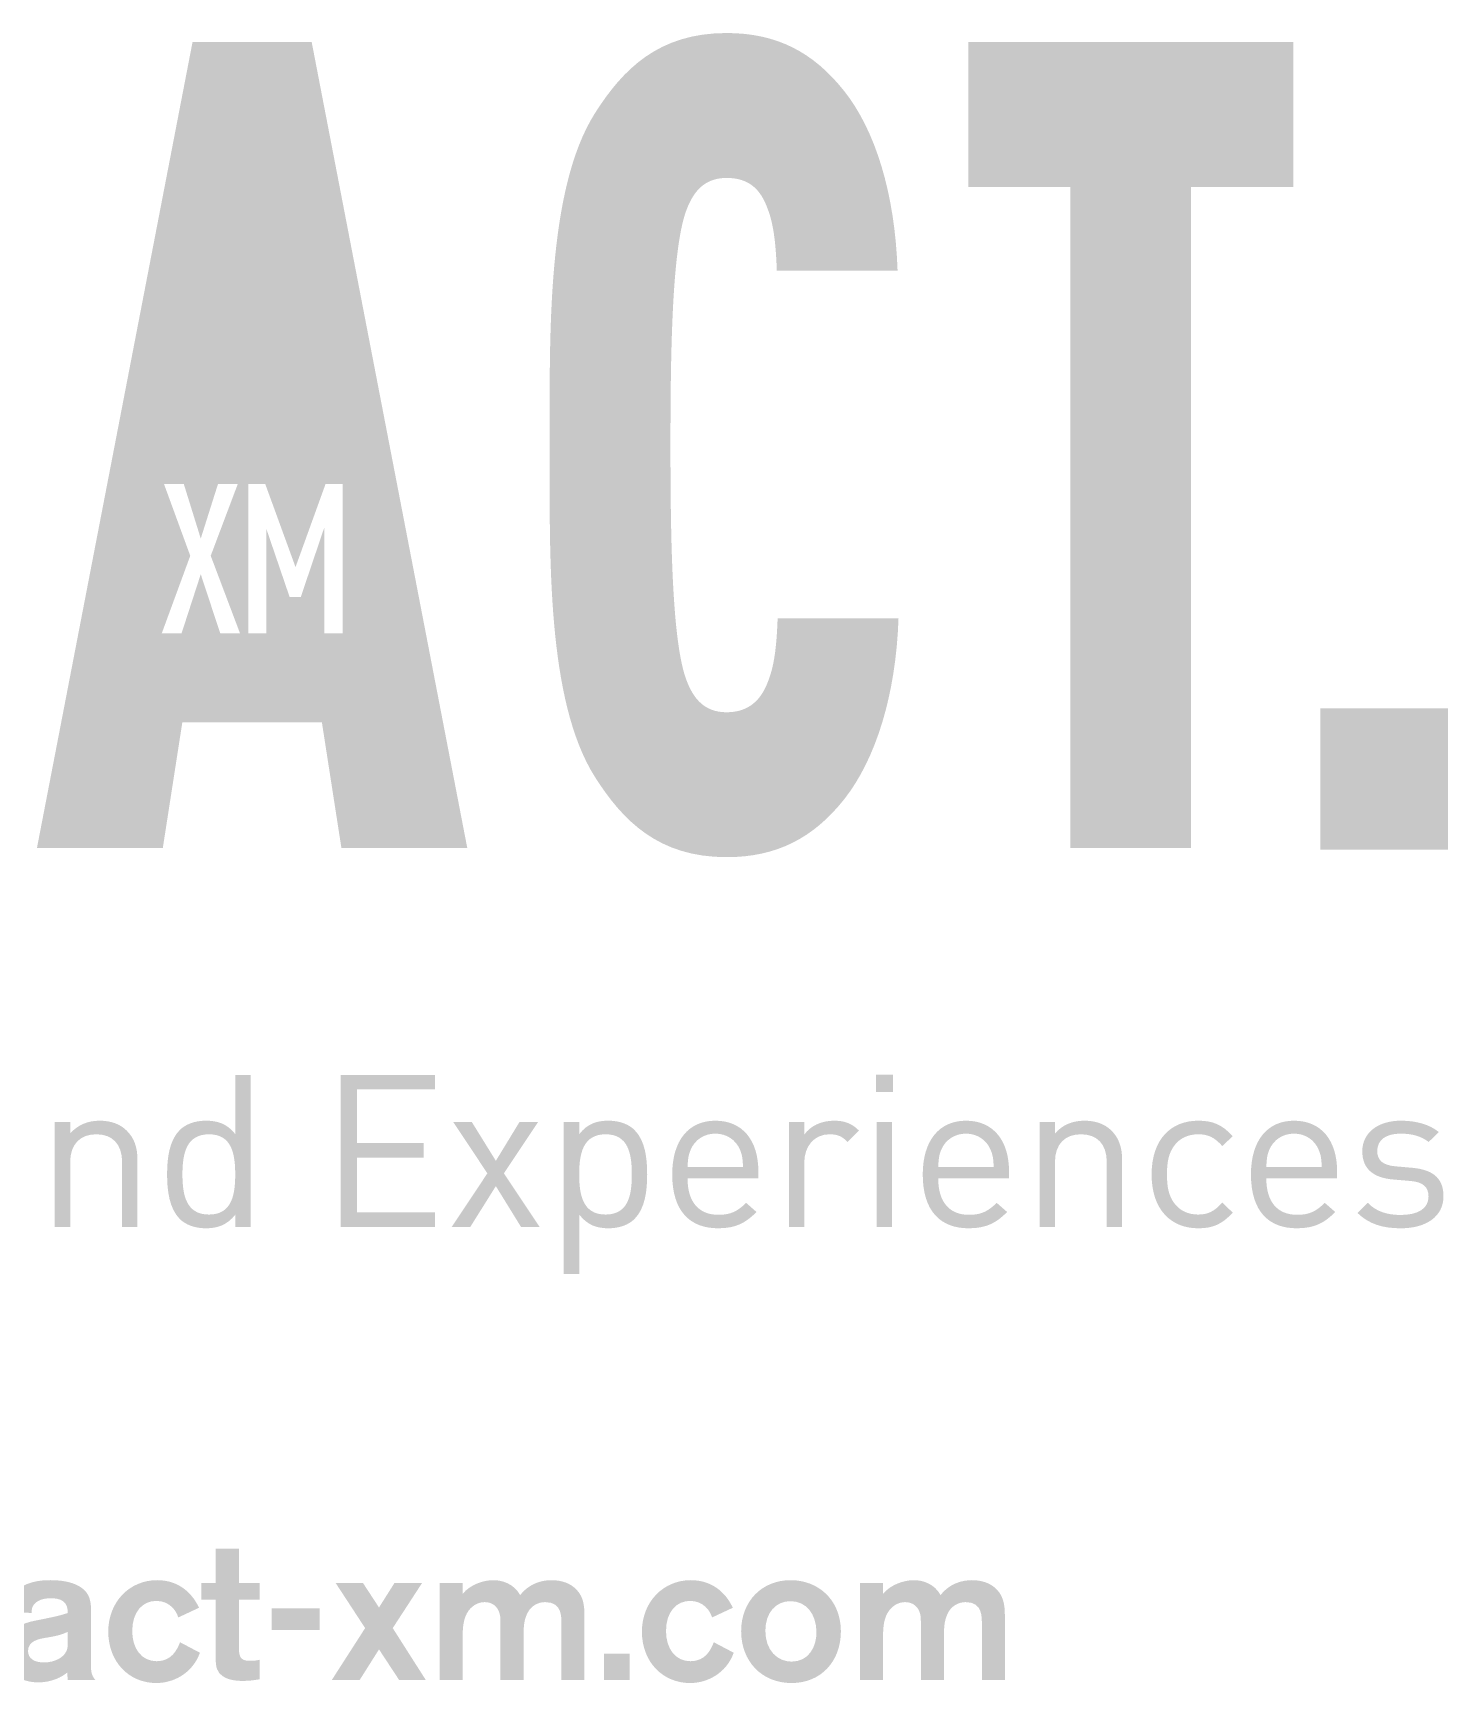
# Model space of a CAD drawing. Header units: inches. Extents: x -2.18 to -0.21, y 0.12 to 1.37.
# Drawn here: x -1.26 to -0.209, y 0.141 to 1.366 of the extents above; entities that cross this region are included whole.
import ezdxf

# ---------------------------------------------------------------- set-up
doc = ezdxf.new("R2010")
doc.units = ezdxf.units.IN
doc.header["$MEASUREMENT"] = 0

msp = doc.modelspace()

# ---------------------------------------------------------------- hatches: boundary and pattern name
at = {"true_color": 0x323232}
h = msp.add_hatch(color=250, dxfattribs=at)
h.dxf.hatch_style = 2
edge = h.paths.add_edge_path()
edge.add_spline(control_points=[(-0.6572, 0.797), (-0.6799, 0.7685), (-0.7071, 0.7542), (-0.7444, 0.7542), (-0.7949, 0.7542), (-0.8215, 0.7811), (-0.8423, 0.8139), (-0.8783, 0.871), (-0.8758, 0.9786), (-0.8758, 1.0594), (-0.8758, 1.1401), (-0.8783, 1.2494), (-0.8423, 1.3065), (-0.8215, 1.3393), (-0.7949, 1.3662), (-0.7444, 1.3662), (-0.7071, 1.3662), (-0.6799, 1.3519), (-0.6572, 1.3233), (-0.6338, 1.2939), (-0.6193, 1.2468), (-0.6174, 1.1897), (-0.6174, 1.1897), (-0.7071, 1.1897), (-0.7071, 1.1897), (-0.7077, 1.2065), (-0.709, 1.2233), (-0.714, 1.2359), (-0.7191, 1.2502), (-0.7279, 1.2586), (-0.7444, 1.2586), (-0.7608, 1.2586), (-0.769, 1.2485), (-0.7741, 1.2351), (-0.7848, 1.2073), (-0.7861, 1.1325), (-0.7861, 1.0602), (-0.7861, 0.9879), (-0.7848, 0.9131), (-0.7741, 0.8853), (-0.769, 0.8719), (-0.7608, 0.8618), (-0.7444, 0.8618), (-0.7279, 0.8618), (-0.7185, 0.871), (-0.7134, 0.8853), (-0.7084, 0.8979), (-0.7071, 0.9147), (-0.7065, 0.9316), (-0.7065, 0.9316), (-0.6167, 0.9316), (-0.6167, 0.9316), (-0.6186, 0.8744), (-0.6338, 0.8265), (-0.6572, 0.797)], knot_values=[0, 0, 0, 0, 1, 1, 1, 2, 2, 2, 3, 3, 3, 4, 4, 4, 5, 5, 5, 6, 6, 6, 7, 7, 7, 8, 8, 8, 9, 9, 9, 10, 10, 10, 11, 11, 11, 12, 12, 12, 13, 13, 13, 14, 14, 14, 15, 15, 15, 16, 16, 16, 17, 17, 17, 18, 18, 18, 18], degree=3, periodic=0)
h = msp.add_hatch(color=30)
h.dxf.hatch_style = 1
h.paths.add_polyline_path([(-1.0997, 1.0313), (-1.0871, 1.0313), (-1.0646, 0.9696), (-1.0423, 1.0313), (-1.0297, 1.0313), (-1.0297, 0.9203), (-1.0431, 0.9203), (-1.0431, 0.9994), (-1.0607, 0.9474), (-1.069, 0.9474), (-1.0863, 0.9981), (-1.0863, 0.9203), (-1.0997, 0.9203)], flags=16)
h.paths.add_polyline_path([(-1.1623, 1.0313), (-1.1476, 1.0313), (-1.135, 0.9908), (-1.1222, 1.0313), (-1.1075, 1.0313), (-1.1276, 0.978), (-1.1058, 0.9203), (-1.1205, 0.9203), (-1.135, 0.9643), (-1.1493, 0.9203), (-1.164, 0.9203), (-1.1428, 0.978)], flags=16)
h.paths.add_polyline_path([(-1.1411, 1.3595), (-1.0526, 1.3595), (-0.937, 0.7609), (-1.0305, 0.7609), (-1.045, 0.8542), (-1.1487, 0.8542), (-1.1632, 0.7609), (-1.2567, 0.7609)])
h = msp.add_hatch(color=250, dxfattribs=at)
h.dxf.hatch_style = 2
h.paths.add_polyline_path([(-0.3994, 1.2519), (-0.3994, 0.7609), (-0.4891, 0.7609), (-0.4891, 1.2519), (-0.5649, 1.2519), (-0.5649, 1.3595), (-0.3235, 1.3595), (-0.3235, 1.2519)])
h = msp.add_hatch(color=30)
h.dxf.hatch_style = 2
h.paths.add_polyline_path([(-0.3033, 0.7598), (-0.3033, 0.8648), (-0.2085, 0.8648), (-0.2085, 0.7598)])
h = msp.add_hatch(color=250, dxfattribs=at)
h.dxf.hatch_style = 2
edge = h.paths.add_edge_path()
edge.add_spline(control_points=[(-1.1092, 0.4796), (-1.1092, 0.4796), (-1.1092, 0.4889), (-1.1092, 0.4889), (-1.1156, 0.4807), (-1.1229, 0.4786), (-1.1314, 0.4786), (-1.1394, 0.4786), (-1.1463, 0.4813), (-1.1505, 0.4854), (-1.1584, 0.4934), (-1.16, 0.5064), (-1.16, 0.5186), (-1.16, 0.5308), (-1.1584, 0.5438), (-1.1505, 0.5517), (-1.1463, 0.5558), (-1.1394, 0.5585), (-1.1314, 0.5585), (-1.1229, 0.5585), (-1.1157, 0.5566), (-1.1094, 0.5486), (-1.1094, 0.5486), (-1.1094, 0.5925), (-1.1094, 0.5925), (-1.1094, 0.5925), (-1.098, 0.5925), (-1.098, 0.5925), (-1.098, 0.5925), (-1.098, 0.4796), (-1.098, 0.4796), (-1.098, 0.4796), (-1.1092, 0.4796), (-1.1092, 0.4796)], knot_values=[0, 0, 0, 0, 1, 1, 1, 2, 2, 2, 3, 3, 3, 4, 4, 4, 5, 5, 5, 6, 6, 6, 7, 7, 7, 8, 8, 8, 9, 9, 9, 10, 10, 10, 11, 11, 11, 11], degree=3, periodic=0)
edge = h.paths.add_edge_path()
edge.add_spline(control_points=[(-1.1289, 0.5484), (-1.1459, 0.5484), (-1.1486, 0.5338), (-1.1486, 0.5186), (-1.1486, 0.5034), (-1.1459, 0.4888), (-1.1289, 0.4888), (-1.1119, 0.4888), (-1.1094, 0.5034), (-1.1094, 0.5186), (-1.1094, 0.5338), (-1.1119, 0.5484), (-1.1289, 0.5484)], knot_values=[0, 0, 0, 0, 1, 1, 1, 2, 2, 2, 3, 3, 3, 4, 4, 4, 4], degree=3, periodic=0)
h = msp.add_hatch(color=250, dxfattribs=at)
h.dxf.hatch_style = 2
h.paths.add_polyline_path([(-1.0311, 0.4796), (-1.0311, 0.5925), (-0.961, 0.5925), (-0.961, 0.5817), (-1.019, 0.5817), (-1.019, 0.5419), (-0.9695, 0.5419), (-0.9695, 0.5311), (-1.019, 0.5311), (-1.019, 0.4904), (-0.961, 0.4904), (-0.961, 0.4796)])
h = msp.add_hatch(color=250, dxfattribs=at)
h.dxf.hatch_style = 2
h.paths.add_polyline_path([(-0.6335, 0.5798), (-0.6335, 0.5926), (-0.6207, 0.5926), (-0.6207, 0.5798)])
h.paths.add_polyline_path([(-0.6329, 0.4796), (-0.6329, 0.5576), (-0.6215, 0.5576), (-0.6215, 0.4796)])
h = msp.add_hatch(color=250, dxfattribs=at)
h.dxf.hatch_style = 2
edge = h.paths.add_edge_path()
edge.add_spline(control_points=[(-1.1934, 0.4796), (-1.1934, 0.4796), (-1.1934, 0.5276), (-1.1934, 0.5276), (-1.1934, 0.5414), (-1.2009, 0.5484), (-1.2126, 0.5484), (-1.2243, 0.5484), (-1.232, 0.5413), (-1.232, 0.5276), (-1.232, 0.5276), (-1.232, 0.4796), (-1.232, 0.4796), (-1.232, 0.4796), (-1.2434, 0.4796), (-1.2434, 0.4796), (-1.2434, 0.4796), (-1.2434, 0.5576), (-1.2434, 0.5576), (-1.2434, 0.5576), (-1.232, 0.5576), (-1.232, 0.5576), (-1.232, 0.5576), (-1.232, 0.549), (-1.232, 0.549), (-1.2264, 0.5554), (-1.2188, 0.5585), (-1.2101, 0.5585), (-1.2017, 0.5585), (-1.1949, 0.556), (-1.1901, 0.5512), (-1.1845, 0.5459), (-1.182, 0.5386), (-1.182, 0.5295), (-1.182, 0.5295), (-1.182, 0.4796), (-1.182, 0.4796), (-1.182, 0.4796), (-1.1934, 0.4796), (-1.1934, 0.4796)], knot_values=[0, 0, 0, 0, 1, 1, 1, 2, 2, 2, 3, 3, 3, 4, 4, 4, 5, 5, 5, 6, 6, 6, 7, 7, 7, 8, 8, 8, 9, 9, 9, 10, 10, 10, 11, 11, 11, 12, 12, 12, 13, 13, 13, 13], degree=3, periodic=0)
h = msp.add_hatch(color=250, dxfattribs=at)
h.dxf.hatch_style = 2
h.paths.add_polyline_path([(-0.8971, 0.4796), (-0.9158, 0.5099), (-0.9348, 0.4796), (-0.9486, 0.4796), (-0.9221, 0.5194), (-0.9475, 0.5576), (-0.9337, 0.5576), (-0.9158, 0.5287), (-0.8982, 0.5576), (-0.8844, 0.5576), (-0.9098, 0.5194), (-0.8833, 0.4796)])
h = msp.add_hatch(color=250, dxfattribs=at)
h.dxf.hatch_style = 2
edge = h.paths.add_edge_path()
edge.add_spline(control_points=[(-0.8129, 0.4854), (-0.817, 0.4813), (-0.824, 0.4786), (-0.8319, 0.4786), (-0.8405, 0.4786), (-0.8476, 0.4807), (-0.8539, 0.4888), (-0.8539, 0.4888), (-0.8539, 0.4447), (-0.8539, 0.4447), (-0.8539, 0.4447), (-0.8654, 0.4447), (-0.8654, 0.4447), (-0.8654, 0.4447), (-0.8654, 0.5576), (-0.8654, 0.5576), (-0.8654, 0.5576), (-0.8539, 0.5576), (-0.8539, 0.5576), (-0.8539, 0.5576), (-0.8539, 0.5484), (-0.8539, 0.5484), (-0.8476, 0.5566), (-0.8405, 0.5585), (-0.8319, 0.5585), (-0.824, 0.5585), (-0.817, 0.5558), (-0.8129, 0.5517), (-0.8049, 0.5438), (-0.8034, 0.5308), (-0.8034, 0.5186), (-0.8034, 0.5064), (-0.8049, 0.4934), (-0.8129, 0.4854)], knot_values=[0, 0, 0, 0, 1, 1, 1, 2, 2, 2, 3, 3, 3, 4, 4, 4, 5, 5, 5, 6, 6, 6, 7, 7, 7, 8, 8, 8, 9, 9, 9, 10, 10, 10, 11, 11, 11, 11], degree=3, periodic=0)
edge = h.paths.add_edge_path()
edge.add_spline(control_points=[(-0.8343, 0.5484), (-0.8512, 0.5484), (-0.8539, 0.5338), (-0.8539, 0.5186), (-0.8539, 0.5034), (-0.8512, 0.4888), (-0.8343, 0.4888), (-0.8173, 0.4888), (-0.8148, 0.5034), (-0.8148, 0.5186), (-0.8148, 0.5338), (-0.8173, 0.5484), (-0.8343, 0.5484)], knot_values=[0, 0, 0, 0, 1, 1, 1, 2, 2, 2, 3, 3, 3, 4, 4, 4, 4], degree=3, periodic=0)
h = msp.add_hatch(color=250, dxfattribs=at)
h.dxf.hatch_style = 2
edge = h.paths.add_edge_path()
edge.add_spline(control_points=[(-0.7734, 0.5156), (-0.7734, 0.4984), (-0.7653, 0.4886), (-0.7504, 0.4886), (-0.7414, 0.4886), (-0.7361, 0.4913), (-0.7299, 0.4975), (-0.7299, 0.4975), (-0.7222, 0.4907), (-0.7222, 0.4907), (-0.7301, 0.4827), (-0.7374, 0.4786), (-0.7507, 0.4786), (-0.7713, 0.4786), (-0.7848, 0.491), (-0.7848, 0.5186), (-0.7848, 0.5438), (-0.7726, 0.5585), (-0.7528, 0.5585), (-0.7326, 0.5585), (-0.7208, 0.544), (-0.7208, 0.5208), (-0.7208, 0.5208), (-0.7208, 0.5156), (-0.7208, 0.5156), (-0.7208, 0.5156), (-0.7734, 0.5156), (-0.7734, 0.5156)], knot_values=[0, 0, 0, 0, 1, 1, 1, 2, 2, 2, 3, 3, 3, 4, 4, 4, 5, 5, 5, 6, 6, 6, 7, 7, 7, 8, 8, 8, 9, 9, 9, 9], degree=3, periodic=0)
edge = h.paths.add_edge_path()
edge.add_spline(control_points=[(-0.7345, 0.5371), (-0.7376, 0.5443), (-0.7445, 0.5489), (-0.7528, 0.5489), (-0.761, 0.5489), (-0.768, 0.5443), (-0.771, 0.5371), (-0.7728, 0.5329), (-0.7731, 0.5305), (-0.7734, 0.5241), (-0.7734, 0.5241), (-0.7322, 0.5241), (-0.7322, 0.5241), (-0.7325, 0.5305), (-0.7328, 0.5329), (-0.7345, 0.5371)], knot_values=[0, 0, 0, 0, 1, 1, 1, 2, 2, 2, 3, 3, 3, 4, 4, 4, 5, 5, 5, 5], degree=3, periodic=0)
h = msp.add_hatch(color=250, dxfattribs=at)
h.dxf.hatch_style = 2
edge = h.paths.add_edge_path()
edge.add_spline(control_points=[(-0.6545, 0.5427), (-0.6588, 0.547), (-0.6619, 0.5484), (-0.668, 0.5484), (-0.6794, 0.5484), (-0.6867, 0.5394), (-0.6867, 0.5275), (-0.6867, 0.5275), (-0.6867, 0.4796), (-0.6867, 0.4796), (-0.6867, 0.4796), (-0.6981, 0.4796), (-0.6981, 0.4796), (-0.6981, 0.4796), (-0.6981, 0.5576), (-0.6981, 0.5576), (-0.6981, 0.5576), (-0.6867, 0.5576), (-0.6867, 0.5576), (-0.6867, 0.5576), (-0.6867, 0.5481), (-0.6867, 0.5481), (-0.6824, 0.5546), (-0.6738, 0.5585), (-0.6648, 0.5585), (-0.6573, 0.5585), (-0.6516, 0.5568), (-0.6461, 0.5512), (-0.6461, 0.5512), (-0.6545, 0.5427), (-0.6545, 0.5427)], knot_values=[0, 0, 0, 0, 1, 1, 1, 2, 2, 2, 3, 3, 3, 4, 4, 4, 5, 5, 5, 6, 6, 6, 7, 7, 7, 8, 8, 8, 9, 9, 9, 10, 10, 10, 10], degree=3, periodic=0)
h = msp.add_hatch(color=250, dxfattribs=at)
h.dxf.hatch_style = 2
edge = h.paths.add_edge_path()
edge.add_spline(control_points=[(-0.5872, 0.5156), (-0.5872, 0.4984), (-0.5792, 0.4886), (-0.5643, 0.4886), (-0.5552, 0.4886), (-0.55, 0.4913), (-0.5438, 0.4975), (-0.5438, 0.4975), (-0.536, 0.4907), (-0.536, 0.4907), (-0.544, 0.4827), (-0.5512, 0.4786), (-0.5646, 0.4786), (-0.5852, 0.4786), (-0.5987, 0.491), (-0.5987, 0.5186), (-0.5987, 0.5438), (-0.5864, 0.5585), (-0.5666, 0.5585), (-0.5465, 0.5585), (-0.5346, 0.544), (-0.5346, 0.5208), (-0.5346, 0.5208), (-0.5346, 0.5156), (-0.5346, 0.5156), (-0.5346, 0.5156), (-0.5872, 0.5156), (-0.5872, 0.5156)], knot_values=[0, 0, 0, 0, 1, 1, 1, 2, 2, 2, 3, 3, 3, 4, 4, 4, 5, 5, 5, 6, 6, 6, 7, 7, 7, 8, 8, 8, 9, 9, 9, 9], degree=3, periodic=0)
edge = h.paths.add_edge_path()
edge.add_spline(control_points=[(-0.5484, 0.5371), (-0.5514, 0.5443), (-0.5584, 0.5489), (-0.5666, 0.5489), (-0.5749, 0.5489), (-0.5818, 0.5443), (-0.5849, 0.5371), (-0.5866, 0.5329), (-0.5869, 0.5305), (-0.5872, 0.5241), (-0.5872, 0.5241), (-0.546, 0.5241), (-0.546, 0.5241), (-0.5463, 0.5305), (-0.5466, 0.5329), (-0.5484, 0.5371)], knot_values=[0, 0, 0, 0, 1, 1, 1, 2, 2, 2, 3, 3, 3, 4, 4, 4, 5, 5, 5, 5], degree=3, periodic=0)
h = msp.add_hatch(color=250, dxfattribs=at)
h.dxf.hatch_style = 2
edge = h.paths.add_edge_path()
edge.add_spline(control_points=[(-0.462, 0.4796), (-0.462, 0.4796), (-0.462, 0.5276), (-0.462, 0.5276), (-0.462, 0.5414), (-0.4694, 0.5484), (-0.4812, 0.5484), (-0.4929, 0.5484), (-0.5005, 0.5413), (-0.5005, 0.5276), (-0.5005, 0.5276), (-0.5005, 0.4796), (-0.5005, 0.4796), (-0.5005, 0.4796), (-0.5119, 0.4796), (-0.5119, 0.4796), (-0.5119, 0.4796), (-0.5119, 0.5576), (-0.5119, 0.5576), (-0.5119, 0.5576), (-0.5005, 0.5576), (-0.5005, 0.5576), (-0.5005, 0.5576), (-0.5005, 0.549), (-0.5005, 0.549), (-0.495, 0.5554), (-0.4873, 0.5585), (-0.4786, 0.5585), (-0.4702, 0.5585), (-0.4634, 0.556), (-0.4586, 0.5512), (-0.4531, 0.5459), (-0.4506, 0.5386), (-0.4506, 0.5295), (-0.4506, 0.5295), (-0.4506, 0.4796), (-0.4506, 0.4796), (-0.4506, 0.4796), (-0.462, 0.4796), (-0.462, 0.4796)], knot_values=[0, 0, 0, 0, 1, 1, 1, 2, 2, 2, 3, 3, 3, 4, 4, 4, 5, 5, 5, 6, 6, 6, 7, 7, 7, 8, 8, 8, 9, 9, 9, 10, 10, 10, 11, 11, 11, 12, 12, 12, 13, 13, 13, 13], degree=3, periodic=0)
h = msp.add_hatch(color=250, dxfattribs=at)
h.dxf.hatch_style = 2
edge = h.paths.add_edge_path()
edge.add_spline(control_points=[(-0.3941, 0.4786), (-0.4138, 0.4786), (-0.4287, 0.4919), (-0.4287, 0.5186), (-0.4287, 0.5452), (-0.4138, 0.5585), (-0.3941, 0.5585), (-0.3833, 0.5585), (-0.3765, 0.5557), (-0.3684, 0.547), (-0.3684, 0.547), (-0.3762, 0.5397), (-0.3762, 0.5397), (-0.3821, 0.5462), (-0.3867, 0.5484), (-0.3941, 0.5484), (-0.4017, 0.5484), (-0.4081, 0.5454), (-0.4122, 0.5395), (-0.4158, 0.5344), (-0.4173, 0.5284), (-0.4173, 0.5186), (-0.4173, 0.5088), (-0.4158, 0.5027), (-0.4122, 0.4977), (-0.4081, 0.4918), (-0.4017, 0.4888), (-0.3941, 0.4888), (-0.3867, 0.4888), (-0.3821, 0.4912), (-0.3762, 0.4977), (-0.3762, 0.4977), (-0.3684, 0.4902), (-0.3684, 0.4902), (-0.3765, 0.4815), (-0.3833, 0.4786), (-0.3941, 0.4786)], knot_values=[0, 0, 0, 0, 1, 1, 1, 2, 2, 2, 3, 3, 3, 4, 4, 4, 5, 5, 5, 6, 6, 6, 7, 7, 7, 8, 8, 8, 9, 9, 9, 10, 10, 10, 11, 11, 11, 12, 12, 12, 12], degree=3, periodic=0)
h = msp.add_hatch(color=250, dxfattribs=at)
h.dxf.hatch_style = 2
edge = h.paths.add_edge_path()
edge.add_spline(control_points=[(-0.3435, 0.5156), (-0.3435, 0.4984), (-0.3354, 0.4886), (-0.3205, 0.4886), (-0.3115, 0.4886), (-0.3063, 0.4913), (-0.3001, 0.4975), (-0.3001, 0.4975), (-0.2923, 0.4907), (-0.2923, 0.4907), (-0.3002, 0.4827), (-0.3075, 0.4786), (-0.3209, 0.4786), (-0.3415, 0.4786), (-0.3549, 0.491), (-0.3549, 0.5186), (-0.3549, 0.5438), (-0.3427, 0.5585), (-0.3229, 0.5585), (-0.3028, 0.5585), (-0.2909, 0.544), (-0.2909, 0.5208), (-0.2909, 0.5208), (-0.2909, 0.5156), (-0.2909, 0.5156), (-0.2909, 0.5156), (-0.3435, 0.5156), (-0.3435, 0.5156)], knot_values=[0, 0, 0, 0, 1, 1, 1, 2, 2, 2, 3, 3, 3, 4, 4, 4, 5, 5, 5, 6, 6, 6, 7, 7, 7, 8, 8, 8, 9, 9, 9, 9], degree=3, periodic=0)
edge = h.paths.add_edge_path()
edge.add_spline(control_points=[(-0.3047, 0.5371), (-0.3077, 0.5443), (-0.3147, 0.5489), (-0.3229, 0.5489), (-0.3312, 0.5489), (-0.3381, 0.5443), (-0.3412, 0.5371), (-0.3429, 0.5329), (-0.3432, 0.5305), (-0.3435, 0.5241), (-0.3435, 0.5241), (-0.3023, 0.5241), (-0.3023, 0.5241), (-0.3026, 0.5305), (-0.3029, 0.5329), (-0.3047, 0.5371)], knot_values=[0, 0, 0, 0, 1, 1, 1, 2, 2, 2, 3, 3, 3, 4, 4, 4, 5, 5, 5, 5], degree=3, periodic=0)
h = msp.add_hatch(color=250, dxfattribs=at)
h.dxf.hatch_style = 2
edge = h.paths.add_edge_path()
edge.add_spline(control_points=[(-0.2436, 0.4786), (-0.2568, 0.4786), (-0.2671, 0.4816), (-0.2757, 0.4899), (-0.2757, 0.4899), (-0.2681, 0.4975), (-0.2681, 0.4975), (-0.2619, 0.491), (-0.2535, 0.4885), (-0.2438, 0.4885), (-0.2309, 0.4885), (-0.223, 0.4931), (-0.223, 0.5022), (-0.223, 0.5091), (-0.227, 0.5129), (-0.236, 0.5137), (-0.236, 0.5137), (-0.2489, 0.5148), (-0.2489, 0.5148), (-0.2641, 0.516), (-0.2722, 0.5229), (-0.2722, 0.5357), (-0.2722, 0.55), (-0.2601, 0.5585), (-0.2435, 0.5585), (-0.2324, 0.5585), (-0.2224, 0.5558), (-0.2154, 0.5501), (-0.2154, 0.5501), (-0.2229, 0.5427), (-0.2229, 0.5427), (-0.2284, 0.547), (-0.2355, 0.5489), (-0.2436, 0.5489), (-0.255, 0.5489), (-0.2611, 0.544), (-0.2611, 0.536), (-0.2611, 0.5294), (-0.2573, 0.5254), (-0.2474, 0.5246), (-0.2474, 0.5246), (-0.2349, 0.5235), (-0.2349, 0.5235), (-0.2213, 0.5222), (-0.2119, 0.517), (-0.2119, 0.5024), (-0.2119, 0.4873), (-0.2248, 0.4786), (-0.2436, 0.4786)], knot_values=[0, 0, 0, 0, 1, 1, 1, 2, 2, 2, 3, 3, 3, 4, 4, 4, 5, 5, 5, 6, 6, 6, 7, 7, 7, 8, 8, 8, 9, 9, 9, 10, 10, 10, 11, 11, 11, 12, 12, 12, 13, 13, 13, 14, 14, 14, 15, 15, 15, 16, 16, 16, 16], degree=3, periodic=0)
h = msp.add_hatch(color=30)
h.dxf.hatch_style = 2
edge = h.paths.add_edge_path()
edge.add_spline(control_points=[(-1.1067, 0.2028), (-1.1067, 0.2028), (-1.1067, 0.1702), (-1.1067, 0.1702), (-1.1067, 0.1613), (-1.1067, 0.1574), (-1.0985, 0.1574), (-1.0959, 0.1574), (-1.0938, 0.1575), (-1.0913, 0.1582), (-1.0913, 0.1582), (-1.0913, 0.1437), (-1.0913, 0.1437), (-1.0965, 0.1428), (-1.0999, 0.1425), (-1.1038, 0.1425), (-1.1074, 0.1425), (-1.1196, 0.1425), (-1.1229, 0.1513), (-1.124, 0.1542), (-1.124, 0.1588), (-1.124, 0.166), (-1.124, 0.166), (-1.124, 0.2028), (-1.124, 0.2028), (-1.124, 0.2028), (-1.1345, 0.2028), (-1.1345, 0.2028), (-1.1345, 0.2028), (-1.1345, 0.2152), (-1.1345, 0.2152), (-1.1345, 0.2152), (-1.124, 0.2152), (-1.124, 0.2152), (-1.124, 0.2152), (-1.124, 0.2407), (-1.124, 0.2407), (-1.124, 0.2407), (-1.1067, 0.2407), (-1.1067, 0.2407), (-1.1067, 0.2407), (-1.1067, 0.2152), (-1.1067, 0.2152), (-1.1067, 0.2152), (-1.0913, 0.2152), (-1.0913, 0.2152), (-1.0913, 0.2152), (-1.0913, 0.2028), (-1.0913, 0.2028), (-1.0913, 0.2028), (-1.1067, 0.2028), (-1.1067, 0.2028)], knot_values=[0, 0, 0, 0, 1, 1, 1, 2, 2, 2, 3, 3, 3, 4, 4, 4, 5, 5, 5, 6, 6, 6, 7, 7, 7, 8, 8, 8, 9, 9, 9, 10, 10, 10, 11, 11, 11, 12, 12, 12, 13, 13, 13, 14, 14, 14, 15, 15, 15, 16, 16, 16, 17, 17, 17, 17], degree=3, periodic=0)
h = msp.add_hatch(color=30)
h.dxf.hatch_style = 2
edge = h.paths.add_edge_path()
edge.add_spline(control_points=[(-1.2783, 0.194), (-1.278, 0.1976), (-1.2777, 0.2006), (-1.2754, 0.2048), (-1.2685, 0.2173), (-1.2513, 0.2173), (-1.2467, 0.2173), (-1.2398, 0.2173), (-1.2315, 0.2164), (-1.2251, 0.2127), (-1.2166, 0.2075), (-1.2165, 0.2007), (-1.2165, 0.1929), (-1.2165, 0.1929), (-1.2165, 0.1548), (-1.2165, 0.1548), (-1.2165, 0.1493), (-1.2165, 0.1474), (-1.2133, 0.1431), (-1.2133, 0.1431), (-1.2338, 0.1431), (-1.2338, 0.1431), (-1.2339, 0.1448), (-1.2342, 0.1477), (-1.2342, 0.1487), (-1.2379, 0.1455), (-1.2456, 0.1414), (-1.2555, 0.1414), (-1.2718, 0.1414), (-1.2816, 0.1514), (-1.2816, 0.1638), (-1.2816, 0.1674), (-1.2807, 0.1708), (-1.2793, 0.1736), (-1.2741, 0.184), (-1.263, 0.1863), (-1.2561, 0.1876), (-1.2413, 0.1906), (-1.2401, 0.1909), (-1.2338, 0.1929), (-1.2338, 0.1966), (-1.2341, 0.2039), (-1.246, 0.2039), (-1.2532, 0.2039), (-1.2571, 0.2016), (-1.2588, 0.1993), (-1.2607, 0.197), (-1.2606, 0.195), (-1.2606, 0.1929), (-1.2606, 0.1929), (-1.2783, 0.194), (-1.2783, 0.194)], knot_values=[0, 0, 0, 0, 1, 1, 1, 2, 2, 2, 3, 3, 3, 4, 4, 4, 5, 5, 5, 6, 6, 6, 7, 7, 7, 8, 8, 8, 9, 9, 9, 10, 10, 10, 11, 11, 11, 12, 12, 12, 13, 13, 13, 14, 14, 14, 15, 15, 15, 16, 16, 16, 17, 17, 17, 17], degree=3, periodic=0)
edge = h.paths.add_edge_path()
edge.add_spline(control_points=[(-1.2338, 0.179), (-1.2372, 0.1772), (-1.2411, 0.176), (-1.2489, 0.1747), (-1.2551, 0.1738), (-1.2633, 0.1723), (-1.2633, 0.1647), (-1.2633, 0.1591), (-1.2586, 0.1562), (-1.2516, 0.1562), (-1.2429, 0.1562), (-1.2367, 0.1602), (-1.2348, 0.1646), (-1.2338, 0.1667), (-1.2338, 0.1689), (-1.2338, 0.171), (-1.2338, 0.171), (-1.2338, 0.179), (-1.2338, 0.179)], knot_values=[0, 0, 0, 0, 1, 1, 1, 2, 2, 2, 3, 3, 3, 4, 4, 4, 5, 5, 5, 6, 6, 6, 6], degree=3, periodic=0)
h = msp.add_hatch(color=30)
h.dxf.hatch_style = 2
edge = h.paths.add_edge_path()
edge.add_spline(control_points=[(-1.1517, 0.1896), (-1.153, 0.1944), (-1.1581, 0.2019), (-1.168, 0.2019), (-1.178, 0.2019), (-1.1859, 0.194), (-1.1859, 0.1795), (-1.1859, 0.1666), (-1.1791, 0.1571), (-1.1677, 0.1571), (-1.1568, 0.1571), (-1.1526, 0.1654), (-1.1504, 0.1712), (-1.1504, 0.1712), (-1.1356, 0.1634), (-1.1356, 0.1634), (-1.1412, 0.1479), (-1.1555, 0.1409), (-1.168, 0.1409), (-1.188, 0.1409), (-1.2037, 0.1563), (-1.2037, 0.1791), (-1.2037, 0.2012), (-1.1879, 0.2173), (-1.1674, 0.2173), (-1.1493, 0.2173), (-1.1401, 0.2052), (-1.1363, 0.1968), (-1.1363, 0.1968), (-1.1517, 0.1896), (-1.1517, 0.1896)], knot_values=[0, 0, 0, 0, 1, 1, 1, 2, 2, 2, 3, 3, 3, 4, 4, 4, 5, 5, 5, 6, 6, 6, 7, 7, 7, 8, 8, 8, 9, 9, 9, 10, 10, 10, 10], degree=3, periodic=0)
h = msp.add_hatch(color=30)
h.dxf.hatch_style = 2
h.paths.add_polyline_path([(-0.9706, 0.2152), (-0.9924, 0.1817), (-0.9678, 0.1431), (-0.9876, 0.1431), (-1.0026, 0.1659), (-1.017, 0.1431), (-1.0377, 0.1431), (-1.0129, 0.1817), (-1.0348, 0.2152), (-1.0145, 0.2152), (-1.0026, 0.197), (-0.9911, 0.2152)])
h = msp.add_hatch(color=30)
h.dxf.hatch_style = 2
edge = h.paths.add_edge_path()
edge.add_spline(control_points=[(-0.9576, 0.2152), (-0.9576, 0.2152), (-0.9405, 0.2152), (-0.9405, 0.2152), (-0.9405, 0.2152), (-0.9405, 0.2071), (-0.9405, 0.2071), (-0.9347, 0.2143), (-0.9245, 0.2173), (-0.9177, 0.2173), (-0.911, 0.2173), (-0.9025, 0.2147), (-0.8977, 0.2062), (-0.8948, 0.2102), (-0.8873, 0.2173), (-0.8746, 0.2173), (-0.8674, 0.2173), (-0.8605, 0.2153), (-0.8556, 0.21), (-0.8498, 0.2036), (-0.85, 0.196), (-0.85, 0.1885), (-0.85, 0.1885), (-0.85, 0.1431), (-0.85, 0.1431), (-0.85, 0.1431), (-0.8671, 0.1431), (-0.8671, 0.1431), (-0.8671, 0.1431), (-0.8671, 0.1829), (-0.8671, 0.1829), (-0.8671, 0.1896), (-0.8661, 0.201), (-0.8792, 0.201), (-0.8847, 0.201), (-0.8892, 0.198), (-0.8915, 0.1943), (-0.8948, 0.1889), (-0.8952, 0.1832), (-0.8952, 0.177), (-0.8952, 0.177), (-0.8952, 0.1431), (-0.8952, 0.1431), (-0.8952, 0.1431), (-0.9124, 0.1431), (-0.9124, 0.1431), (-0.9124, 0.1431), (-0.9124, 0.1833), (-0.9124, 0.1833), (-0.9124, 0.1885), (-0.9124, 0.1904), (-0.913, 0.1925), (-0.9143, 0.1973), (-0.918, 0.201), (-0.9241, 0.201), (-0.9293, 0.201), (-0.9343, 0.198), (-0.9373, 0.1927), (-0.9403, 0.187), (-0.9405, 0.1803), (-0.9405, 0.1732), (-0.9405, 0.1732), (-0.9405, 0.1431), (-0.9405, 0.1431), (-0.9405, 0.1431), (-0.9576, 0.1431), (-0.9576, 0.1431), (-0.9576, 0.1431), (-0.9576, 0.2152), (-0.9576, 0.2152)], knot_values=[0, 0, 0, 0, 1, 1, 1, 2, 2, 2, 3, 3, 3, 4, 4, 4, 5, 5, 5, 6, 6, 6, 7, 7, 7, 8, 8, 8, 9, 9, 9, 10, 10, 10, 11, 11, 11, 12, 12, 12, 13, 13, 13, 14, 14, 14, 15, 15, 15, 16, 16, 16, 17, 17, 17, 18, 18, 18, 19, 19, 19, 20, 20, 20, 21, 21, 21, 22, 22, 22, 23, 23, 23, 23], degree=3, periodic=0)
h = msp.add_hatch(color=30)
h.dxf.hatch_style = 2
edge = h.paths.add_edge_path()
edge.add_spline(control_points=[(-0.7552, 0.1896), (-0.7565, 0.1944), (-0.7616, 0.2019), (-0.7715, 0.2019), (-0.7815, 0.2019), (-0.7894, 0.194), (-0.7894, 0.1795), (-0.7894, 0.1666), (-0.7826, 0.1571), (-0.7712, 0.1571), (-0.7603, 0.1571), (-0.7561, 0.1654), (-0.7539, 0.1712), (-0.7539, 0.1712), (-0.7391, 0.1634), (-0.7391, 0.1634), (-0.7447, 0.1479), (-0.759, 0.1409), (-0.7715, 0.1409), (-0.7916, 0.1409), (-0.8073, 0.1563), (-0.8073, 0.1791), (-0.8073, 0.2012), (-0.7914, 0.2173), (-0.771, 0.2173), (-0.7528, 0.2173), (-0.7436, 0.2052), (-0.7398, 0.1968), (-0.7398, 0.1968), (-0.7552, 0.1896), (-0.7552, 0.1896)], knot_values=[0, 0, 0, 0, 1, 1, 1, 2, 2, 2, 3, 3, 3, 4, 4, 4, 5, 5, 5, 6, 6, 6, 7, 7, 7, 8, 8, 8, 9, 9, 9, 10, 10, 10, 10], degree=3, periodic=0)
h = msp.add_hatch(color=30)
h.dxf.hatch_style = 2
edge = h.paths.add_edge_path()
edge.add_spline(control_points=[(-0.6961, 0.1409), (-0.7186, 0.1409), (-0.7336, 0.1574), (-0.7336, 0.1794), (-0.7336, 0.2015), (-0.7183, 0.2173), (-0.6968, 0.2173), (-0.6768, 0.2173), (-0.6597, 0.2033), (-0.6595, 0.1794), (-0.6595, 0.1569), (-0.6744, 0.1409), (-0.6961, 0.1409)], knot_values=[0, 0, 0, 0, 1, 1, 1, 2, 2, 2, 3, 3, 3, 4, 4, 4, 4], degree=3, periodic=0)
edge = h.paths.add_edge_path()
edge.add_spline(control_points=[(-0.697, 0.2017), (-0.7078, 0.2017), (-0.7156, 0.1931), (-0.7156, 0.1798), (-0.7156, 0.165), (-0.7065, 0.1568), (-0.6961, 0.1568), (-0.6836, 0.1568), (-0.6772, 0.1677), (-0.6777, 0.1797), (-0.678, 0.1917), (-0.6849, 0.2017), (-0.697, 0.2017)], knot_values=[0, 0, 0, 0, 1, 1, 1, 2, 2, 2, 3, 3, 3, 4, 4, 4, 4], degree=3, periodic=0)
h = msp.add_hatch(color=30)
h.dxf.hatch_style = 2
edge = h.paths.add_edge_path()
edge.add_spline(control_points=[(-0.6453, 0.2152), (-0.6453, 0.2152), (-0.6282, 0.2152), (-0.6282, 0.2152), (-0.6282, 0.2152), (-0.6282, 0.2071), (-0.6282, 0.2071), (-0.6224, 0.2143), (-0.6122, 0.2173), (-0.6054, 0.2173), (-0.5986, 0.2173), (-0.5902, 0.2147), (-0.5854, 0.2062), (-0.5825, 0.2102), (-0.575, 0.2173), (-0.5623, 0.2173), (-0.5551, 0.2173), (-0.5482, 0.2153), (-0.5433, 0.21), (-0.5376, 0.2036), (-0.5377, 0.196), (-0.5377, 0.1885), (-0.5377, 0.1885), (-0.5377, 0.1431), (-0.5377, 0.1431), (-0.5377, 0.1431), (-0.5548, 0.1431), (-0.5548, 0.1431), (-0.5548, 0.1431), (-0.5548, 0.1829), (-0.5548, 0.1829), (-0.5548, 0.1896), (-0.5538, 0.201), (-0.5669, 0.201), (-0.5724, 0.201), (-0.5769, 0.198), (-0.5792, 0.1943), (-0.5825, 0.1889), (-0.5829, 0.1832), (-0.5829, 0.177), (-0.5829, 0.177), (-0.5829, 0.1431), (-0.5829, 0.1431), (-0.5829, 0.1431), (-0.6001, 0.1431), (-0.6001, 0.1431), (-0.6001, 0.1431), (-0.6001, 0.1833), (-0.6001, 0.1833), (-0.6001, 0.1885), (-0.6001, 0.1904), (-0.6007, 0.1925), (-0.602, 0.1973), (-0.6057, 0.201), (-0.6118, 0.201), (-0.617, 0.201), (-0.622, 0.198), (-0.625, 0.1927), (-0.6281, 0.187), (-0.6282, 0.1803), (-0.6282, 0.1732), (-0.6282, 0.1732), (-0.6282, 0.1431), (-0.6282, 0.1431), (-0.6282, 0.1431), (-0.6453, 0.1431), (-0.6453, 0.1431), (-0.6453, 0.1431), (-0.6453, 0.2152), (-0.6453, 0.2152)], knot_values=[0, 0, 0, 0, 1, 1, 1, 2, 2, 2, 3, 3, 3, 4, 4, 4, 5, 5, 5, 6, 6, 6, 7, 7, 7, 8, 8, 8, 9, 9, 9, 10, 10, 10, 11, 11, 11, 12, 12, 12, 13, 13, 13, 14, 14, 14, 15, 15, 15, 16, 16, 16, 17, 17, 17, 18, 18, 18, 19, 19, 19, 20, 20, 20, 21, 21, 21, 22, 22, 22, 23, 23, 23, 23], degree=3, periodic=0)
h = msp.add_hatch(color=30)
h.dxf.hatch_style = 2
h.paths.add_polyline_path([(-1.0466, 0.1964), (-1.0466, 0.1803), (-1.0824, 0.1803), (-1.0824, 0.1964)])
h = msp.add_hatch(color=30)
h.dxf.hatch_style = 2
h.paths.add_polyline_path([(-0.8164, 0.1628), (-0.8164, 0.1431), (-0.8354, 0.1431), (-0.8354, 0.1628)])

doc.saveas('drawing.dxf')
